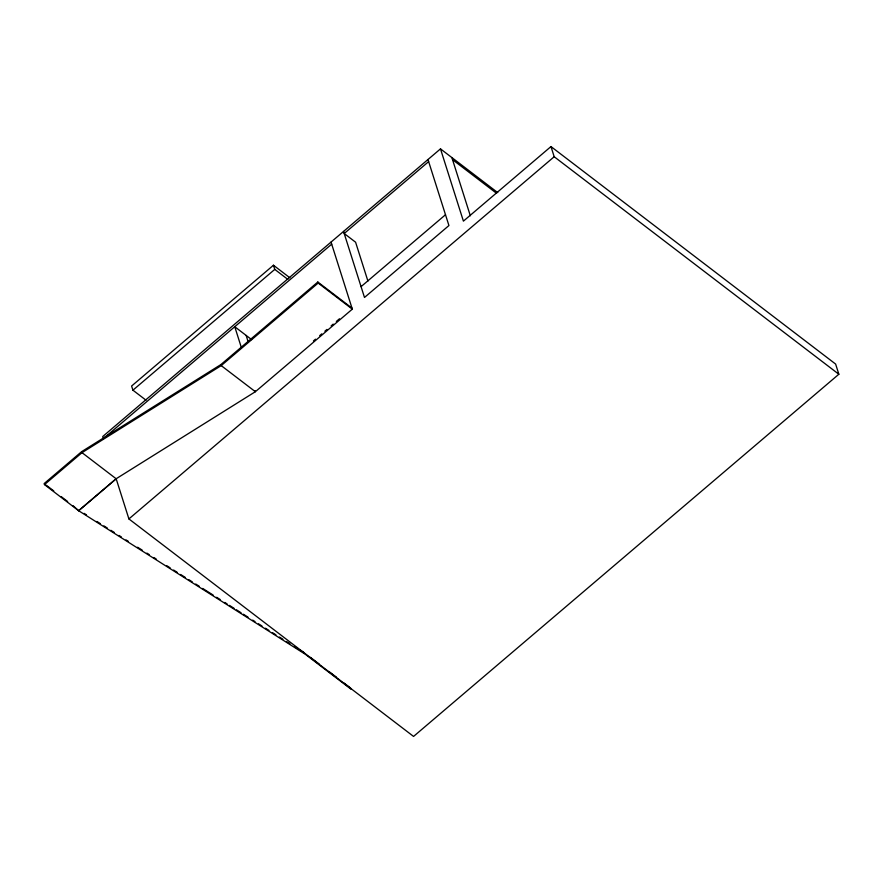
<?xml version="1.0" encoding="UTF-8"?>
<svg xmlns="http://www.w3.org/2000/svg" width="883" height="883" viewBox="0 0 883 883"><rect width="100%" height="100%" fill="white"/><g stroke="black" fill="none" stroke-linecap="round" stroke-linejoin="round"><path stroke-width="1.32" d="M289.845 277.759L273.454 265.231L131.6 386.037L132.925 390.187L146.037 400.209M132.925 390.187L274.768 269.392L273.454 265.231M351.986 308.112L317.825 282.019L220.882 364.58L81.677 451.621L44.15 483.575L44.481 484.612L78.642 510.716L305.33 654.281L350.882 689.082L350.551 688.045L344.039 683.067M44.481 484.612L82.009 452.659L221.214 365.617L318.156 283.057L317.825 282.019M497.736 192.615L440.485 148.874L102.759 436.5L103.421 438.575L331.699 244.161M428.641 161.611L344.204 233.509L355.595 242.218L367.924 281.092M72.969 505.595L78.642 510.716L116.159 478.752L255.375 391.71L352.317 309.149L331.037 242.085M78.642 510.716L116.17 478.785L82.009 452.659L81.677 451.621M361.059 286.644L445.496 214.735M313.421 340.959L315.496 339.182M319.668 335.639L321.754 333.862M324.878 331.202L326.964 329.425M331.136 325.871L333.222 324.094M336.346 321.434L339.48 318.774M116.159 478.752L128.907 518.928L413.564 736.433L838.85 374.237L835.627 364.072L550.97 146.567L463.409 221.136L440.485 148.874M128.907 518.928L554.193 156.732L550.97 146.567M84.117 513.354L86.446 514.833M96.909 521.456L100.397 523.663M103.885 525.871L107.373 528.078M110.861 530.297L114.349 532.504M118.995 535.44L121.324 536.919M125.971 539.866L128.3 541.334M137.593 547.228L142.251 550.175M146.898 553.111L149.227 554.59M153.874 557.537L156.203 559.005M166.666 565.628L170.154 567.835M173.642 570.043L177.119 572.261M180.607 574.469L185.264 577.416M188.752 579.623L192.24 581.831M195.728 584.038L199.216 586.246M202.704 588.453L213.167 595.076M216.655 597.283L220.143 599.502M224.79 602.438L227.119 603.917M229.437 605.385L234.083 608.332M236.412 609.8L241.059 612.747M243.388 614.226L248.035 617.162M252.693 620.109L255.01 621.588M258.498 623.795L261.986 626.003M265.474 628.21L268.962 630.418M272.45 632.625L275.938 634.833M279.425 637.04L282.913 639.259M286.401 641.466L289.889 643.674M294.536 646.621L296.865 648.089M299.194 649.557L303.84 652.504M554.193 156.732L838.85 374.237M452.538 159.657L496.202 193.024M318.156 283.057L352.317 309.149M274.768 269.392L287.88 279.414M251.622 339.613L234.757 326.721L241.379 347.604M310.43 657.382L319.105 664.016M328.862 671.466L336.456 677.272M46.28 485.209L53.753 490.915M61.225 496.621L67.638 501.522M451.875 157.582L470.33 215.772M427.979 159.525L448.928 225.551L364.491 297.461L343.542 231.434M246.147 335.43L248.211 341.953M255.044 390.672L255.375 391.71L221.214 365.617L220.882 364.58"/></g></svg>
